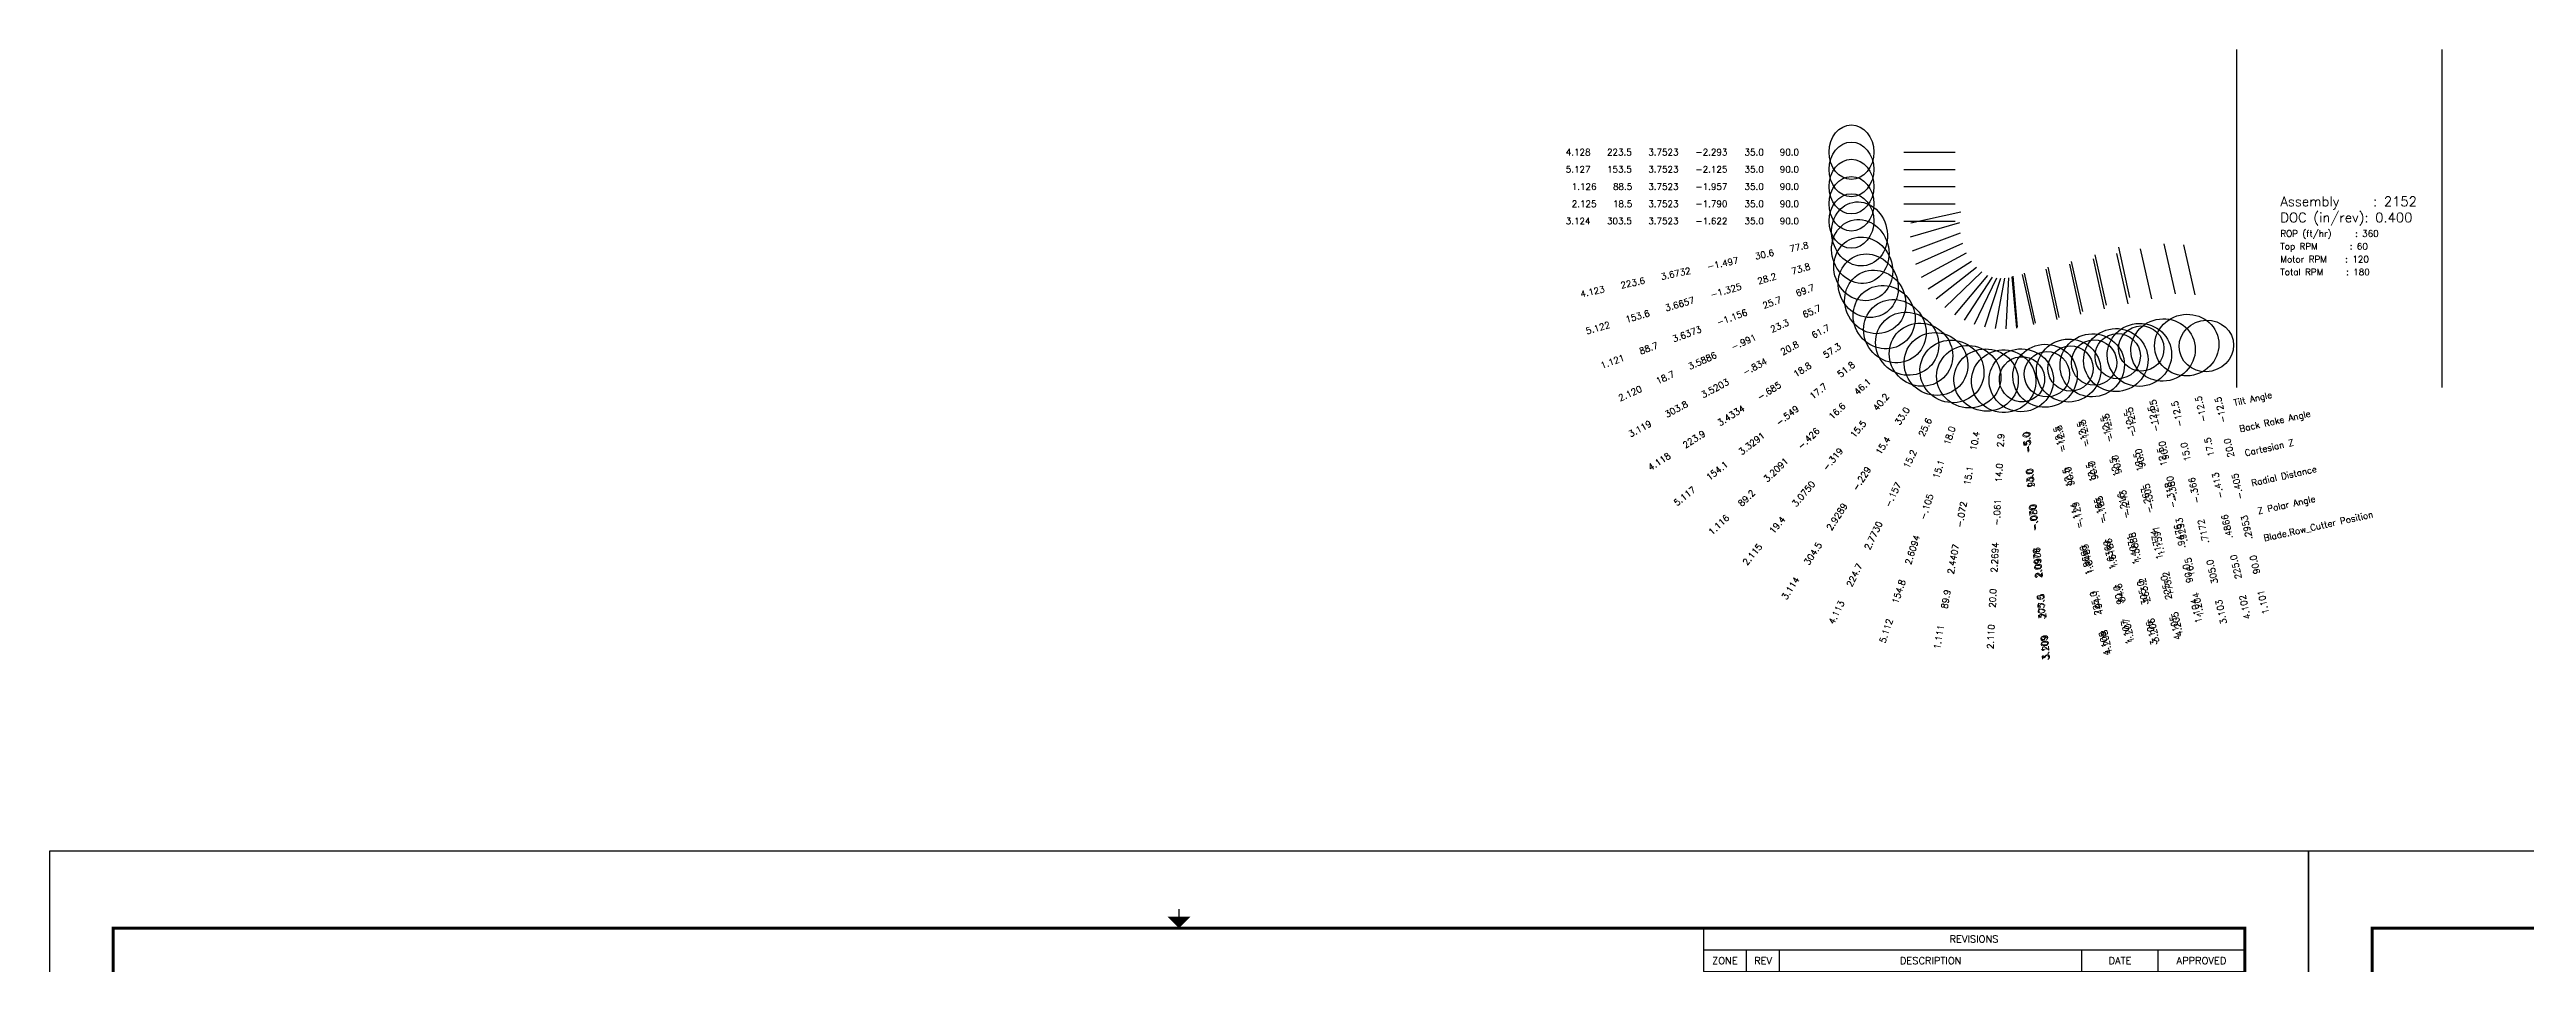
# Model space of a CAD drawing. Extents: x 86.1 to 137.7, y 40.9 to 65.7.
# Drawn here: x 86.13 to 110.26, y 56.76 to 65.67 of the extents above; entities that cross this region are included whole.
import ezdxf
from ezdxf.enums import TextEntityAlignment as Align

# ---------------------------------------------------------------- set-up
doc = ezdxf.new("R2010")
doc.units = 0
doc.header["$MEASUREMENT"] = 0
doc.header["$PDMODE"] = 3
doc.layers.get('0').update_dxf_attribs({"linetype": 'CONTINUOUS'})
doc.layers.get('Defpoints').update_dxf_attribs({"color": 10, "linetype": 'CONTINUOUS'})
for name, color, linetype, true_color in [('Blade_1', 30, 'CONTINUOUS', 0xff7f00), ('Blade_2', 7, 'CONTINUOUS', 0xcccc00), ('Blade_3', 7, 'CONTINUOUS', 0x00cc00), ('Blade_4', 7, 'CONTINUOUS', 0x00cccc), ('Blade_5', 7, 'CONTINUOUS', 0x0066cc)]:
    doc.layers.add(name, color=color, linetype=linetype, true_color=true_color)
doc.layers.add('Title Block', color=7, linetype='CONTINUOUS')
doc.styles.add('Block', font='tahoma.ttf')
doc.styles.add('RomanS', font='romans')

# ---------------------------------------------------------------- blocks, each defined once
blk = doc.blocks.new('COT_cblock')
at = {"layer": 'Defpoints'}
for p in [(21.812, 16.812), (0.188, 0.188)]:
    blk.add_point(p, dxfattribs=at)
at = {"layer": 'Title Block'}
for p, q in [((16.107, 16.25), (16.107, 15.828)), ((16.107, 16.039), (21.38, 16.039)), ((16.528, 15.828), (16.528, 16.039)), ((16.849, 15.828), (16.849, 16.039)), ((19.794, 15.828), (19.794, 16.039)), ((20.536, 15.828), (20.536, 16.039)), ((16.107, 15.828), (21.38, 15.828)), ((17.794, 1.805), (16.107, 1.805)), ((16.107, 1.539), (17.794, 1.539)), ((16.107, 1.282), (21.38, 1.282)), ((18.115, 0.961), (18.115, 1.282)), ((19.06, 0.961), (19.06, 1.282)), ((21.059, 0.961), (21.059, 1.282)), ((16.107, 1.016), (17.794, 1.016)), ((17.794, 0.961), (21.38, 0.961)), ((18.638, 0.75), (18.638, 0.961)), ((19.903, 0.75), (19.903, 0.961))]:
    blk.add_line(p, q, dxfattribs=at)
at = {"layer": 'Title Block', "color": 8}
blk.add_lwpolyline([(0, 0), (22, 0), (22, 17), (0, 17)], close=True, dxfattribs=at)
at = {"layer": 'Title Block'}
for points, const_width in [([(11, 16.438), (11, 16.363)], 0.015), ([(0.44, 8.5), (0.515, 8.5)], 0.015), ([(21.56, 8.5), (21.485, 8.5)], 0.015), ([(16.107, 0.75), (16.107, 2.227), (21.38, 2.227)], 0.0169), ([(17.794, 0.75), (17.794, 2.227)], 0.0169), ([(17.794, 1.805), (21.38, 1.805)], 0.0169), ([(11, 0.438), (11, 0.513)], 0.015)]:
    blk.add_lwpolyline(points, dxfattribs=dict(at, const_width=const_width))
at = {"layer": 'Title Block', "const_width": 0.03}
blk.add_lwpolyline([(21.38, 16.25), (0.62, 16.25), (0.62, 0.75), (21.38, 0.75)], close=True, dxfattribs=at)
at = {"layer": 'Title Block'}
for points in [[(10.887, 16.363), (11.113, 16.363), (11, 16.25)], [(0.515, 8.387), (0.515, 8.612), (0.62, 8.5)], [(21.485, 8.387), (21.485, 8.612), (21.38, 8.5)], [(10.887, 0.513), (11.113, 0.513), (11, 0.75)]]:
    blk.add_solid(points, dxfattribs=at)
for s, height, style, p in [('REVISIONS', 0.0703, 'RomanS', (18.743, 16.145)), ('ZONE', 0.0703, 'RomanS', (16.317, 15.934)), ('REV', 0.0703, 'RomanS', (16.689, 15.934)), ('DESCRIPTION', 0.07031, 'RomanS', (18.321, 15.934)), ('DATE', 0.0703, 'RomanS', (20.165, 15.934)), ('APPROVED', 0.0703, 'RomanS', (20.958, 15.934)), ('CapRock Oil Tools, Inc.', 0.16875, 'Block', (19.587, 2.09)), ('Pearland, Texas', 0.1125, 'Block', (19.587, 1.91))]:
    blk.add_text(s, height=height, dxfattribs=dict(at, style=style)).set_placement(p, align=Align.MIDDLE_CENTER)
at = {"layer": 'Title Block', "style": 'RomanS'}
for s, width, p in [('DRAWN BY:', 0.86, (16.138, 2.195)), ("CHK'D BY:", 0.91, (16.138, 1.508)), ('PRINT DATE:', 0.78, (16.138, 0.985)), ('SCALE', 0.9, (17.825, 0.93)), ('SHEET', 0.9, (19.935, 0.93))]:
    blk.add_text(s, height=0.0625, dxfattribs=dict(at, width=width)).set_placement(p, align=Align.TOP_LEFT)
for s, p in [('DATE:', (16.138, 1.773)), ('MATERIAL:', (16.138, 1.25)), ('SIZE', (17.825, 1.25)), ('FSCM NO.', (18.146, 1.25)), ('DWG NO.', (19.091, 1.25)), ('REV', (21.091, 1.25))]:
    blk.add_text(s, height=0.0625, dxfattribs=at).set_placement(p, align=Align.TOP_LEFT)
at = {"layer": 'Title Block', "color": 3, "style": 'RomanS'}
blk.add_text('C', height=0.094, dxfattribs=at).set_placement((17.954, 1.121), align=Align.TOP_CENTER)
at = {"layer": 'Title Block', "color": 1, "style": 'RomanS', "flags": 8}
for tag, p in [('FNAME', (0.37, 3.75)), ('REVDATE', (0.37, 2.25)), ('USER', (0.37, 0.75))]:
    blk.add_attdef(tag, text='', height=0.047, rotation=90, dxfattribs=at).set_placement(p, align=Align.BOTTOM_LEFT)
at = {"layer": 'Title Block', "color": 3, "style": 'RomanS', "flags": 8}
for tag, height, p in [('DRAWN', 0.11, (16.95, 1.984)), ('TITL1', 0.125, (19.587, 1.684)), ('TITL2', 0.094, (19.587, 1.514)), ('TITL3', 0.094, (19.587, 1.374))]:
    blk.add_attdef(tag, text='', height=height, dxfattribs=at).set_placement(p, align=Align.MIDDLE_CENTER)
for tag, p in [('DDATE', (16.606, 1.672)), ('CHECK', (16.606, 1.406)), ('MATRL', (16.606, 1.149)), ('PDATE', (16.606, 0.883)), ('SCALE', (18.146, 0.855)), ('SHEET', (20.255, 0.855))]:
    blk.add_attdef(tag, text='', height=0.094, dxfattribs=at).set_placement(p, align=Align.MIDDLE_LEFT)
for tag, p in [('FSCM#', (18.587, 1.121)), ('DWG#', (20.06, 1.121)), ('REV#', (21.22, 1.121))]:
    blk.add_attdef(tag, text='', height=0.094, dxfattribs=at).set_placement(p, align=Align.TOP_CENTER)

msp = doc.modelspace()

# ---------------------------------------------------------------- linework, layer by layer
at = {"linetype": 'ByBlock'}
for p, q in [((107.43558, 62.382), (107.43558, 65.6747)), ((109.43558, 62.382), (109.43558, 65.6747))]:
    msp.add_line(p, q, dxfattribs=at)
at = {"layer": 'Blade_1', "linetype": 'ByBlock'}
for p, q in [((104.19328, 64.3392), (104.69328, 64.3392)), ((104.27663, 63.71457), (104.7456, 63.88798)), ((106.3959, 63.25961), (106.28768, 63.74776)), ((107.0299, 63.28451), (106.92168, 63.77266)), ((104.5942, 63.16159), (104.9547, 63.50805)), ((105.0869, 62.95603), (105.17711, 63.44782)), ((105.6883, 63.04501), (105.58008, 63.53316)), ((105.7066, 63.06451), (105.59838, 63.55266)), ((106.3776, 63.19781), (106.26938, 63.68596))]:
    msp.add_line(p, q, dxfattribs=at)
for centre, major_axis, ratio in [((103.68328, 64.3392), (0, -0.266), 0.81917293), ((103.79828, 63.5377), (0.1089, -0.29451), 0.90063694), ((104.22648, 62.8082), (0.21758, -0.2264), 0.95828025), ((106.48798, 62.6999), (0.30656, 0.06796), 0.97643312), ((106.50628, 62.7617), (-0.04778, 0.21552), 1), ((107.14028, 62.7866), (0.25969, 0.05757), 0.93984962), ((104.99488, 62.4544), (0.30885, -0.05665), 0.9656051), ((105.79868, 62.5471), (0.30656, 0.06796), 0.97643312), ((105.81698, 62.5666), (-0.04778, 0.21552), 1)]:
    msp.add_ellipse(centre, major_axis=major_axis, ratio=ratio, dxfattribs=at)
at = {"layer": 'Blade_2', "linetype": 'ByBlock'}
for p, q in [((104.19328, 64.1715), (104.69328, 64.1715)), ((104.31171, 63.58306), (104.76733, 63.789)), ((104.68946, 63.09069), (105.01189, 63.47284)), ((105.19191, 62.95225), (105.21713, 63.45161))]:
    msp.add_line(p, q, dxfattribs=at)
for centre, major_axis, ratio in [((103.68328, 64.1715), (0, -0.266), 0.81917293), ((103.84698, 63.373), (0.12933, -0.28613), 0.91847134), ((104.36058, 62.7009), (0.23999, -0.20249), 0.96369427), ((105.16618, 62.4429), (0.3136, -0.01584), 0.97038217)]:
    msp.add_ellipse(centre, major_axis=major_axis, ratio=ratio, dxfattribs=at)
at = {"layer": 'Blade_3', "linetype": 'ByBlock'}
for p, q in [((104.19328, 64.0038), (104.69328, 64.0038)), ((104.36423, 63.45747), (104.80437, 63.69469)), ((106.608, 63.24561), (106.49978, 63.73376)), ((104.78419, 63.03859), (105.05625, 63.45809)), ((105.29324, 62.96046), (105.24966, 63.45856)), ((105.30054, 62.97006), (105.25696, 63.46816)), ((105.9181, 63.09591), (105.80988, 63.58406)), ((105.9364, 63.12251), (105.82818, 63.61066))]:
    msp.add_line(p, q, dxfattribs=at)
for centre, major_axis, ratio in [((103.68328, 64.0038), (0, -0.266), 0.81917293), ((103.91528, 63.2155), (0.14898, -0.27641), 0.93471338), ((106.71838, 62.7477), (0.30656, 0.06796), 0.96592357), ((104.50668, 62.6107), (0.26345, -0.17086), 0.96433121), ((105.33768, 62.4524), (0.31281, 0.02737), 0.97452229), ((106.02848, 62.598), (0.30656, 0.06796), 0.97643312), ((106.04678, 62.6246), (-0.04778, 0.21552), 1), ((105.34498, 62.462), (0.21991, 0.01924), 1)]:
    msp.add_ellipse(centre, major_axis=major_axis, ratio=ratio, dxfattribs=at)
at = {"layer": 'Blade_4', "linetype": 'ByBlock'}
for p, q in [((104.19328, 64.6747), (104.69328, 64.6747)), ((104.26086, 63.98639), (104.74957, 64.09207)), ((106.8386, 63.29281), (106.73038, 63.78096)), ((104.43125, 63.34309), (104.85189, 63.61338)), ((104.88286, 62.99878), (105.09881, 63.44974)), ((105.4586, 62.99411), (105.35038, 63.48226)), ((105.4769, 63.00861), (105.36868, 63.49676)), ((106.1478, 63.14691), (106.03958, 63.63506)), ((106.1661, 63.18471), (106.05788, 63.67286))]:
    msp.add_line(p, q, dxfattribs=at)
for centre, major_axis, ratio in [((103.68328, 64.6747), (0, -0.266), 0.81917293), ((103.76238, 63.8786), (0.06637, -0.30691), 0.86050955), ((104.00218, 63.0674), (0.16974, -0.26417), 0.94681529), ((106.25818, 62.649), (0.30656, 0.06796), 0.97643312), ((106.94898, 62.7949), (0.30656, 0.06796), 0.95382166), ((104.66258, 62.5388), (0.2832, -0.13562), 0.96464968), ((105.56898, 62.4962), (0.30656, 0.06796), 0.97643312), ((105.58728, 62.5107), (0.21552, 0.04778), 1), ((106.27648, 62.6868), (-0.04778, 0.21552), 1)]:
    msp.add_ellipse(centre, major_axis=major_axis, ratio=ratio, dxfattribs=at)
at = {"layer": 'Blade_5', "linetype": 'ByBlock'}
for p, q in [((104.19328, 64.507), (104.69328, 64.507)), ((104.25953, 63.84975), (104.73957, 63.9896)), ((104.50754, 63.24605), (104.90073, 63.55492)), ((104.984, 62.97147), (105.13872, 63.44693))]:
    msp.add_line(p, q, dxfattribs=at)
for centre, major_axis, ratio in [((103.68328, 64.507), (0, -0.266), 0.81917293), ((103.76988, 63.7071), (0.08783, -0.30147), 0.88152866), ((104.10648, 62.931), (0.19397, -0.24692), 0.95254777), ((104.82618, 62.4865), (0.29859, -0.09717), 0.96528662)]:
    msp.add_ellipse(centre, major_axis=major_axis, ratio=ratio, dxfattribs=at)

# ---------------------------------------------------------------- block references
for p, values in [((86.13411, 40.86395), {'TITL1': 'Bit Head; Ø7-7/8" 516-SR(K)', 'TITL2': 'Primary & Backup Cutter Layout', 'TITL3': 'SKF-34932-19N21-0530-3000-01149', 'DWG#': 'CDG-38772', 'REV#': '1', 'SHEET': 'Sheet 2 of 2', 'SCALE': '1:1', 'DRAWN': 'Levi D. Lunt', 'DDATE': 'May 16, 2017', 'CHECK': 'DEP', 'MATRL': 'Steel 4340', 'PDATE': '5/16/17', 'REVDATE': '5/16/17', 'FNAME': '37cx511/CapRock_Oil_Tools/Documents/Engineering EG/Component Drawings CDG/Bit Heads/Size 07.875/Blade 5/CDG-38772r1.dwg'}), ((108.13411, 40.86395), {'TITL1': 'Bit Head; Ø7-7/8" 516-SR(K)', 'TITL2': 'Primary & Backup Cutter Layout', 'TITL3': 'SKF-34932-19N21-0530-3000-01149', 'DWG#': 'CDG-38772', 'REV#': '1', 'SHEET': 'Sheet 1 of 2', 'SCALE': '1:1', 'DRAWN': 'Levi D. Lunt', 'DDATE': 'May 16, 2017', 'CHECK': 'DEP', 'MATRL': 'Steel 4340', 'PDATE': '5/16/17', 'REVDATE': '5/16/17', 'FNAME': '37cx511/CapRock_Oil_Tools/Documents/Engineering EG/Component Drawings CDG/Bit Heads/Size 07.875/Blade 5/CDG-38772r1.dwg'})]:
    msp.add_blockref('COT_cblock', p).add_auto_attribs(values)

# ---------------------------------------------------------------- texts
at = {"linetype": 'ByBlock', "style": 'RomanS'}
for s, height, p in [('Assembly    : 2152', 0.09375, (107.86058, 64.1945)), ('DOC (in/rev): 0.400', 0.09375, (107.86058, 64.03825)), ('Top RPM      : 60', 0.0625, (107.86058, 63.757)), ('ROP (ft/hr)    : 360', 0.0625, (107.86058, 63.882)), ('Total RPM    : 180', 0.0625, (107.86058, 63.507)), ('Motor RPM   : 120', 0.0625, (107.86058, 63.632))]:
    msp.add_text(s, height=height, dxfattribs=at).set_placement(p, align=Align.MIDDLE_LEFT)
for s, p in [('   Tilt Angle', (107.27015, 62.20082)), ('   Back Rake Angle', (107.32642, 61.94698)), ('   Cartesian Z', (107.37837, 61.71267)), ('   Radial Distance', (107.4433, 61.41978)), ('   Z Polar Angle', (107.5039, 61.14642)), ('   Blade.Row_Cutter Position', (107.56234, 60.88282))]:
    msp.add_text(s, height=0.0625, rotation=12.5, dxfattribs=at).set_placement(p, align=Align.MIDDLE_LEFT)
at = {"layer": 'Blade_1', "linetype": 'ByBlock', "style": 'RomanS'}
msp.add_text('1.126   88.5   3.7523   -1.957   35.0   90.0', height=0.0625, dxfattribs=at).set_placement((103.17328, 64.3392), align=Align.MIDDLE_RIGHT)
for s, rotation, p in [('1.121   88.7   3.6373   -1.156   25.7   69.7', 20.2925, (103.31994, 63.36082)), ('1.116   89.2   3.2091   -.426   16.6   46.1', 43.8622, (103.85877, 62.45481)), ('1.204   16.5   .9293   -.380   90.0   -12.5', 102.5, (106.61667, 62.26379)), ('1.101   90.0   .2953   -.405   20.0   -12.5', 102.5, (107.25067, 62.28869)), ('1.107   90.0   1.6369   -.165   12.5   -12.5', 102.5, (105.90907, 62.04919)), ('1.207   54.6   1.6186   -.185   90.0   -12.5', 102.5, (105.92737, 62.06869)), ('1.104   90.0   .9476   -.318   12.5   -12.5', 102.5, (106.59837, 62.20199)), ('1.111   89.9   2.4407   -.072   15.1   10.4', 79.6057, (104.90287, 61.95277))]:
    msp.add_text(s, height=0.0625, rotation=rotation, dxfattribs=at).set_placement(p, align=Align.MIDDLE_RIGHT)
at = {"layer": 'Blade_2', "linetype": 'ByBlock', "style": 'RomanS'}
msp.add_text('2.125   18.5   3.7523   -1.790   35.0   90.0', height=0.0625, dxfattribs=at).set_placement((103.17328, 64.1715), align=Align.MIDDLE_RIGHT)
for s, rotation, p in [('2.120   18.7   3.5886   -.991   23.3   65.7', 24.3234, (103.38225, 63.16294)), ('2.115   19.4   3.0750   -.319   15.5   40.2', 49.8448, (104.03171, 62.31111)), ('2.110   20.0   2.2694   -.061   14.0   2.9', 87.1088, (105.14046, 61.93355))]:
    msp.add_text(s, height=0.0625, rotation=rotation, dxfattribs=at).set_placement(p, align=Align.MIDDLE_RIGHT)
at = {"layer": 'Blade_3', "linetype": 'ByBlock', "style": 'RomanS'}
msp.add_text('3.124   303.5   3.7523   -1.622   35.0   90.0', height=0.0625, dxfattribs=at).set_placement((103.17328, 64.0038), align=Align.MIDDLE_RIGHT)
for s, rotation, p in [('3.119   303.8   3.5203   -.834   20.8   61.7', 28.3235, (103.46634, 62.97353)), ('3.103   305.0   .7172   -.366   15.0   -12.5', 102.5, (106.82877, 62.24979)), ('3.114   304.5   2.9289   -.229   15.4   33.0', 57.0351, (104.22918, 62.18281)), ('3.106   305.0   1.4071   -.216   12.5   -12.5', 102.5, (106.13887, 62.10009)), ('3.206   263.2   1.3888   -.243   90.0   -12.5', 102.5, (106.15717, 62.12669)), ('3.109   305.0   2.0979   -.070   13.0   -5.0', 95, (105.38213, 61.94434)), ('3.209   277.5   2.0906   -.080   90.0   -5.0', 95, (105.38943, 61.95394))]:
    msp.add_text(s, height=0.0625, rotation=rotation, dxfattribs=at).set_placement(p, align=Align.MIDDLE_RIGHT)
at = {"layer": 'Blade_4', "linetype": 'ByBlock', "style": 'RomanS'}
msp.add_text('4.128   223.5   3.7523   -2.293   35.0   90.0', height=0.0625, dxfattribs=at).set_placement((103.17328, 64.6747), align=Align.MIDDLE_RIGHT)
for s, rotation, p in [('4.123   223.6   3.6732   -1.497   30.6   77.8', 12.2017, (103.26391, 63.77081)), ('4.118   223.9   3.4334   -.685   18.8   57.3', 32.7228, (103.57312, 62.79171)), ('4.102   225.0   .4866   -.413   17.5   -12.5', 102.5, (107.05937, 62.29699)), ('4.113   224.7   2.7730   -.157   15.2   25.6', 64.4114, (104.44231, 62.07882)), ('4.208   194.1   1.8483   -.129   90.0   -12.5', 102.5, (105.69767, 62.01279)), ('4.105   225.0   1.1774   -.267   12.5   -12.5', 102.5, (106.36857, 62.15109)), ('4.205   173.2   1.1591   -.305   90.0   -12.5', 102.5, (106.38687, 62.18889)), ('4.108   225.0   1.8666   -.114   12.5   -12.5', 102.5, (105.67937, 61.99829))]:
    msp.add_text(s, height=0.0625, rotation=rotation, dxfattribs=at).set_placement(p, align=Align.MIDDLE_RIGHT)
at = {"layer": 'Blade_5', "linetype": 'ByBlock', "style": 'RomanS'}
msp.add_text('5.127   153.5   3.7523   -2.125   35.0   90.0', height=0.0625, dxfattribs=at).set_placement((103.17328, 64.507), align=Align.MIDDLE_RIGHT)
for s, rotation, p in [('5.122   153.6   3.6657   -1.325   28.2   73.8', 16.2427, (103.28024, 63.56445)), ('5.117   154.1   3.3291   -.549   17.7   51.8', 38.1512, (103.70543, 62.61595)), ('5.112   154.8   2.6094   -.105   15.1   18.0', 71.9742, (104.66837, 62.00153))]:
    msp.add_text(s, height=0.0625, rotation=rotation, dxfattribs=at).set_placement(p, align=Align.MIDDLE_RIGHT)

doc.saveas('drawing.dxf')
